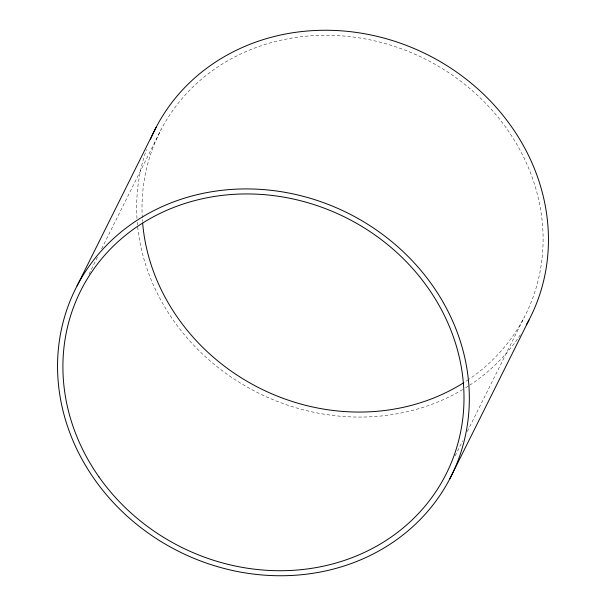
<?xml version="1.0" encoding="UTF-8"?>
<svg xmlns="http://www.w3.org/2000/svg" width="606" height="606" viewBox="0 0 606 606"><rect width="100%" height="100%" fill="white"/><g stroke="black" fill="none" stroke-linecap="round" stroke-linejoin="round"><path stroke-width="0.45" stroke-dasharray="3.03 2.27" d="M89.021 274.124L97.437 257.239M101.641 248.801L160.969 129.805M455.129 455.939L462.704 440.751M467.332 431.464L524.137 317.529M520.319 334.785A209.865 189.102 26.5 0 1 468.976 385.666M468.203 386.166A209.865 189.102 26.5 0 1 464.287 388.613M462.696 389.567A209.865 189.102 26.5 0 1 257.376 392.499A209.865 189.102 26.5 0 1 137.577 225.902M137.486 224.977A209.865 189.102 26.5 0 1 137.244 222.22M136.986 218.539A209.865 189.102 26.5 0 1 146.463 149.591M142.274 217.774A204.411 184.194 26.5 0 1 423.776 58.35A204.411 184.194 26.5 0 1 469.423 378.962M468.688 379.47A204.411 184.194 26.5 0 1 464.181 382.431M142.508 221.357A204.411 184.194 26.5 0 1 142.38 219.569"/><path stroke-width="0.91" d="M77.023 285.964L156.128 127.298M449.872 478.702A209.865 189.102 26.5 0 0 245.93 188.921A209.865 189.102 26.5 0 0 94.536 479.376A209.865 189.102 26.5 0 0 449.872 478.702L528.977 320.036M150.371 139.509A209.865 189.102 26.5 0 1 425.942 53.942A209.865 189.102 26.5 0 1 526.402 324.786M463.416 382.909A204.411 184.194 26.5 0 1 260.451 388.552A204.411 184.194 26.5 0 1 142.652 223.152M98.929 476.861A204.411 184.194 26.5 0 0 445.031 476.195A204.411 184.194 26.5 0 0 246.384 193.943A204.411 184.194 26.5 0 0 98.929 476.861"/></g></svg>
